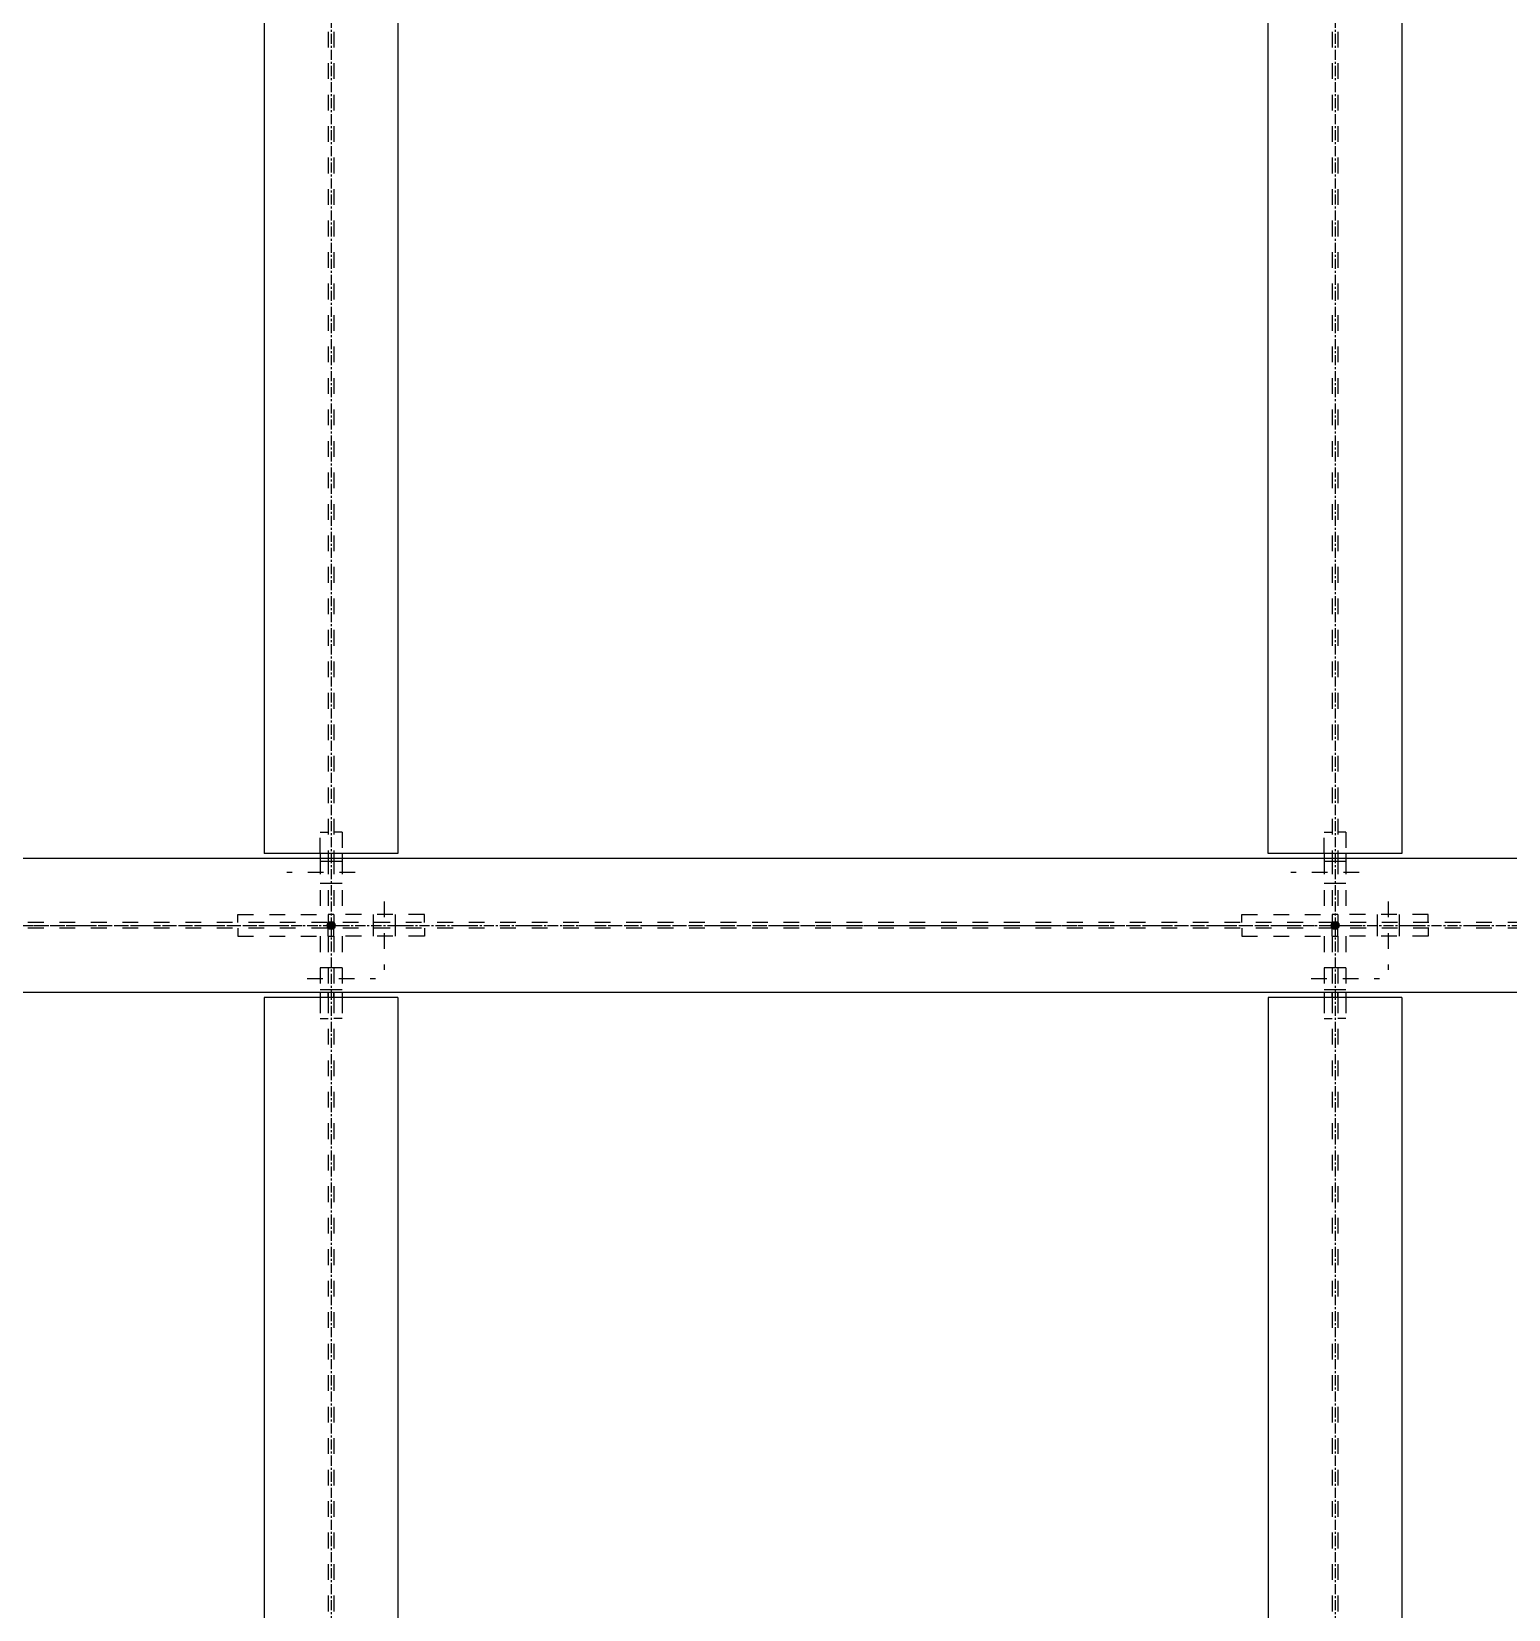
# Model space of a CAD drawing. Header units: inches. Extents: x 209270 to 234360, y -180214 to -150194.
# Drawn here: x 229325 to 231163, y -159116 to -157151 of the extents above; entities that cross this region are included whole.
import ezdxf

# ---------------------------------------------------------------- set-up
doc = ezdxf.new("R2010")
doc.units = ezdxf.units.IN
doc.header["$LTSCALE"] = 10
doc.header["$MEASUREMENT"] = 0
for name, pattern in [('CENTER', [2, 1.25, -0.25, 0.25, -0.25]), ('DXK_LINE_DOT2', [3.9198, 1.9599, -1.9599]), ('DXK_LINE_DOT5', [7.8785, 2.979, -0.9799, 0.9799, -0.9799, 0.9799, -0.9799])]:
    doc.linetypes.add(name, pattern=pattern)
for name, color, linetype in [('_STR_0', 2, 'Continuous'), ('_STR_1', 2, 'Continuous'), ('_STR_2', 2, 'Continuous'), ('_STR_4', 2, 'Continuous')]:
    doc.layers.add(name, color=color, linetype=linetype)

# ---------------------------------------------------------------- blocks, each defined once
blk = doc.blocks.new('GridLine-116860372-116906 - 114867')
at = {"layer": '_STR_2', "linetype": 'DXK_LINE_DOT5'}
blk.add_line((210782.4, -158264.2), (232759.1, -158264.2), dxfattribs=at)
blk = doc.blocks.new('Part-116860372-114980 - 114867')
at = {"layer": '_STR_1', "linetype": 'DXK_LINE_DOT2'}
for p, q in [((231848.4, -158260.6), (228796.8, -158260.6)), ((231848.4, -158267.7), (228796.8, -158267.7))]:
    blk.add_line(p, q, dxfattribs=at)
at = {"layer": '_STR_2', "linetype": 'Continuous'}
for p, q in [((231848.4, -158180.9), (228796.8, -158180.9)), ((228796.8, -158347.4), (231848.4, -158347.4))]:
    blk.add_line(p, q, dxfattribs=at)
at = {"layer": '_STR_4', "linetype": 'CENTER'}
blk.add_line((228447.6, -158264.2), (232197.6, -158264.2), dxfattribs=at)
blk = doc.blocks.new('Part-116860372-114978 - 114867')
at = {"layer": '_STR_4', "linetype": 'Continuous'}
for points in [[(230947.6, -154519.2, -1), (230947.6, -154509.2, -1)], [(230947.6, -158269.2, -1), (230947.6, -158259.2, -1)]]:
    blk.add_hatch(color=256, dxfattribs=at).paths.add_polyline_path(points)
at = {"layer": '_STR_1', "linetype": 'DXK_LINE_DOT2'}
for p, q in [((230944, -154527.7), (230944, -154597.4)), ((230944, -154527.7), (230951.1, -154527.7)), ((230951.1, -154527.7), (230951.1, -154597.4)), ((230944, -154603.7), (230944, -158174.7)), ((230951.1, -154603.7), (230951.1, -158174.7)), ((230944, -158180.9), (230944, -158250.6)), ((230951.1, -158180.9), (230951.1, -158250.6)), ((230951.1, -158250.6), (230944, -158250.6))]:
    blk.add_line(p, q, dxfattribs=at)
at = {"layer": '_STR_2', "linetype": 'Continuous'}
for p, q in [((230864.3, -158174.7), (230864.3, -154603.7)), ((230864.3, -154603.7), (231030.8, -154603.7)), ((230944, -154597.4), (230944, -154603.7)), ((230951.1, -154597.4), (230951.1, -154603.7)), ((231030.8, -154603.7), (231030.8, -158174.7)), ((231030.8, -158174.7), (230864.3, -158174.7)), ((230944, -158174.7), (230944, -158180.9)), ((230951.1, -158174.7), (230951.1, -158180.9))]:
    blk.add_line(p, q, dxfattribs=at)
at = {"layer": '_STR_4', "linetype": 'CENTER'}
blk.add_line((230947.6, -154514.2), (230947.6, -158264.2), dxfattribs=at)
at = {"layer": '_STR_4', "linetype": 'Continuous'}
for centre in [(230947.6, -154514.2), (230947.6, -158264.2)]:
    blk.add_circle(centre, 5, dxfattribs=at)
blk = doc.blocks.new('Part-116860372-115358 - 114867')
at = {"layer": '_STR_1', "linetype": 'DXK_LINE_DOT2'}
for p, q in [((230831.5, -158267.7), (230831.5, -158277.7)), ((230831.5, -158277.7), (230934, -158277.7)), ((230934, -158277.7), (230934, -158347.4)), ((230944, -158277.7), (230944, -158267.7)), ((230934, -158353.7), (230934, -158380.2)), ((230944, -158353.7), (230944, -158347.4)), ((230934, -158380.2), (230944, -158380.2))]:
    blk.add_line(p, q, dxfattribs=at)
at = {"layer": '_STR_2', "linetype": 'Continuous'}
blk.add_line((230934, -158347.4), (230934, -158353.7), dxfattribs=at)
blk = doc.blocks.new('Part-116860372-114977 - 114867')
at = {"layer": '_STR_4', "linetype": 'Continuous'}
for points in [[(229697.6, -154519.2, -1), (229697.6, -154509.2, -1)], [(229697.6, -158269.2, -1), (229697.6, -158259.2, -1)]]:
    blk.add_hatch(color=256, dxfattribs=at).paths.add_polyline_path(points)
at = {"layer": '_STR_1', "linetype": 'DXK_LINE_DOT2'}
for p, q in [((229694, -154527.7), (229694, -154597.4)), ((229694, -154527.7), (229701.1, -154527.7)), ((229701.1, -154527.7), (229701.1, -154597.4)), ((229694, -154603.7), (229694, -158174.7)), ((229701.1, -154603.7), (229701.1, -158174.7)), ((229694, -158180.9), (229694, -158250.6)), ((229701.1, -158180.9), (229701.1, -158250.6)), ((229701.1, -158250.6), (229694, -158250.6))]:
    blk.add_line(p, q, dxfattribs=at)
at = {"layer": '_STR_2', "linetype": 'Continuous'}
for p, q in [((229614.3, -154603.7), (229614.3, -158174.7)), ((229780.8, -154603.7), (229614.3, -154603.7)), ((229694, -154597.4), (229694, -154603.7)), ((229701.1, -154597.4), (229701.1, -154603.7)), ((229780.8, -154603.7), (229780.8, -158174.7)), ((229780.8, -158174.7), (229614.3, -158174.7)), ((229694, -158174.7), (229694, -158180.9)), ((229701.1, -158174.7), (229701.1, -158180.9))]:
    blk.add_line(p, q, dxfattribs=at)
at = {"layer": '_STR_4', "linetype": 'CENTER'}
blk.add_line((229697.6, -154514.2), (229697.6, -158264.2), dxfattribs=at)
at = {"layer": '_STR_4', "linetype": 'Continuous'}
for centre in [(229697.6, -154514.2), (229697.6, -158264.2)]:
    blk.add_circle(centre, 5, dxfattribs=at)
blk = doc.blocks.new('Part-116860372-115362 - 114867')
at = {"layer": '_STR_1', "linetype": 'DXK_LINE_DOT2'}
for p, q in [((230961.1, -158148.1), (230951.1, -158148.1)), ((230961.1, -158148.1), (230961.1, -158174.7)), ((230951.1, -158174.7), (230951.1, -158180.9)), ((230961.1, -158180.9), (230961.1, -158250.6)), ((230951.1, -158250.6), (230951.1, -158260.6)), ((231063.6, -158250.6), (230961.1, -158250.6)), ((231063.6, -158260.6), (231063.6, -158250.6))]:
    blk.add_line(p, q, dxfattribs=at)
at = {"layer": '_STR_2', "linetype": 'Continuous'}
blk.add_line((230961.1, -158174.7), (230961.1, -158180.9), dxfattribs=at)
blk = doc.blocks.new('Bolt-116860372-115382 - 114867')
at = {"layer": '_STR_1', "linetype": 'DXK_LINE_DOT2'}
for p, q in [((231013.6, -158234.4), (231013.6, -158319.4)), ((230999.9, -158250.6), (230999.9, -158260.6)), ((230999.9, -158260.6), (230999.9, -158267.7)), ((231027.4, -158250.6), (231027.4, -158260.6)), ((231027.4, -158260.6), (231027.4, -158267.7)), ((230999.9, -158267.7), (230999.9, -158277.7)), ((231027.4, -158267.7), (231027.4, -158277.7))]:
    blk.add_line(p, q, dxfattribs=at)
blk = doc.blocks.new('Part-116860372-115370 - 114867')
at = {"layer": '_STR_1', "linetype": 'DXK_LINE_DOT2'}
for p, q in [((229711.1, -158148.1), (229701.1, -158148.1)), ((229711.1, -158148.1), (229711.1, -158174.7)), ((229701.1, -158174.7), (229701.1, -158180.9)), ((229711.1, -158180.9), (229711.1, -158250.6)), ((229701.1, -158250.6), (229701.1, -158260.6)), ((229813.6, -158250.6), (229711.1, -158250.6)), ((229813.6, -158260.6), (229813.6, -158250.6))]:
    blk.add_line(p, q, dxfattribs=at)
at = {"layer": '_STR_2', "linetype": 'Continuous'}
blk.add_line((229711.1, -158174.7), (229711.1, -158180.9), dxfattribs=at)
blk = doc.blocks.new('Part-116860372-115000 - 114867')
at = {"layer": '_STR_4', "linetype": 'Continuous'}
for points in [[(229697.6, -158269.2, -1), (229697.6, -158259.2, -1)], [(229697.6, -160781.7, -1), (229697.6, -160771.7, -1)]]:
    blk.add_hatch(color=256, dxfattribs=at).paths.add_polyline_path(points)
at = {"layer": '_STR_1', "linetype": 'DXK_LINE_DOT2'}
for p, q in [((229694, -158277.7), (229694, -158347.4)), ((229694, -158277.7), (229701.1, -158277.7)), ((229701.1, -158277.7), (229701.1, -158347.4)), ((229694, -158353.7), (229694, -160666.9)), ((229701.1, -158353.7), (229701.1, -160666.9)), ((229614.3, -160673.1), (229614.3, -160762.5)), ((229694, -160673.1), (229694, -160762.5)), ((229701.1, -160762.5), (229701.1, -160673.1)), ((229780.8, -160673.1), (229780.8, -160762.5)), ((229614.3, -160762.5), (229780.8, -160762.5))]:
    blk.add_line(p, q, dxfattribs=at)
at = {"layer": '_STR_2', "linetype": 'Continuous'}
for p, q in [((229614.3, -158353.7), (229614.3, -160673.1)), ((229780.8, -158353.7), (229614.3, -158353.7)), ((229694, -158347.4), (229694, -158353.7)), ((229701.1, -158347.4), (229701.1, -158353.7)), ((229780.8, -158353.7), (229780.8, -160673.1)), ((229780.8, -160666.9), (229614.3, -160666.9)), ((229694, -160666.9), (229694, -160673.1)), ((229701.1, -160666.9), (229701.1, -160673.1))]:
    blk.add_line(p, q, dxfattribs=at)
at = {"layer": '_STR_4', "linetype": 'CENTER'}
blk.add_line((229697.6, -158264.2), (229697.6, -160776.7), dxfattribs=at)
at = {"layer": '_STR_4', "linetype": 'Continuous'}
for centre in [(229697.6, -158264.2), (229697.6, -160776.7)]:
    blk.add_circle(centre, 5, dxfattribs=at)
blk = doc.blocks.new('Part-116860372-115001 - 114867')
at = {"layer": '_STR_4', "linetype": 'Continuous'}
for points in [[(230947.6, -158269.2, -1), (230947.6, -158259.2, -1)], [(230947.6, -160781.7, -1), (230947.6, -160771.7, -1)]]:
    blk.add_hatch(color=256, dxfattribs=at).paths.add_polyline_path(points)
at = {"layer": '_STR_1', "linetype": 'DXK_LINE_DOT2'}
for p, q in [((230944, -158277.7), (230944, -158347.4)), ((230944, -158277.7), (230951.1, -158277.7)), ((230951.1, -158277.7), (230951.1, -158347.4)), ((230944, -158353.7), (230944, -160762.5)), ((230951.1, -158353.7), (230951.1, -160762.5)), ((230864.3, -160762.5), (230864.3, -160657.9)), ((230982.5, -160666.9), (230864.3, -160666.9)), ((231030.8, -160673.1), (231030.8, -160762.5)), ((231030.8, -160762.5), (230864.3, -160762.5))]:
    blk.add_line(p, q, dxfattribs=at)
at = {"layer": '_STR_2', "linetype": 'Continuous'}
for p, q in [((230864.3, -158353.7), (230864.3, -160657.9)), ((231030.8, -158353.7), (230864.3, -158353.7)), ((230944, -158347.4), (230944, -158353.7)), ((230951.1, -158347.4), (230951.1, -158353.7)), ((231030.8, -158353.7), (231030.8, -160673.1)), ((231030.8, -160666.9), (230982.5, -160666.9))]:
    blk.add_line(p, q, dxfattribs=at)
at = {"layer": '_STR_4', "linetype": 'CENTER'}
blk.add_line((230947.6, -158264.2), (230947.6, -160776.7), dxfattribs=at)
at = {"layer": '_STR_4', "linetype": 'Continuous'}
for centre in [(230947.6, -158264.2), (230947.6, -160776.7)]:
    blk.add_circle(centre, 5, dxfattribs=at)
blk = doc.blocks.new('Part-116860372-115357 - 114867')
at = {"layer": '_STR_1', "linetype": 'DXK_LINE_DOT2'}
for p, q in [((230951.1, -158277.7), (230951.1, -158267.7)), ((231063.6, -158277.7), (230961.1, -158277.7)), ((230961.1, -158277.7), (230961.1, -158347.4)), ((231063.6, -158267.7), (231063.6, -158277.7)), ((230951.1, -158353.7), (230951.1, -158347.4)), ((230961.1, -158353.7), (230961.1, -158380.2)), ((230961.1, -158380.2), (230951.1, -158380.2))]:
    blk.add_line(p, q, dxfattribs=at)
at = {"layer": '_STR_2', "linetype": 'Continuous'}
blk.add_line((230961.1, -158347.4), (230961.1, -158353.7), dxfattribs=at)
blk = doc.blocks.new('Bolt-116860372-115359 - 114867')
at = {"layer": '_STR_1', "linetype": 'DXK_LINE_DOT2'}
for p, q in [((230934, -158316.5), (230944, -158316.5)), ((230944, -158316.5), (230951.1, -158316.5)), ((230951.1, -158316.5), (230961.1, -158316.5)), ((230917.8, -158330.2), (231002.8, -158330.2)), ((230934, -158344), (230944, -158344)), ((230944, -158344), (230951.1, -158344)), ((230951.1, -158344), (230961.1, -158344))]:
    blk.add_line(p, q, dxfattribs=at)
blk = doc.blocks.new('Part-116860372-115361 - 114867')
at = {"layer": '_STR_1', "linetype": 'DXK_LINE_DOT2'}
for p, q in [((230934, -158174.7), (230934, -158148.1)), ((230934, -158148.1), (230944, -158148.1)), ((230934, -158180.9), (230934, -158250.6)), ((230944, -158174.7), (230944, -158180.9)), ((230831.5, -158260.6), (230831.5, -158250.6)), ((230831.5, -158250.6), (230934, -158250.6)), ((230944, -158250.6), (230944, -158260.6))]:
    blk.add_line(p, q, dxfattribs=at)
at = {"layer": '_STR_2', "linetype": 'Continuous'}
blk.add_line((230934, -158174.7), (230934, -158180.9), dxfattribs=at)
blk = doc.blocks.new('Bolt-116860372-115363 - 114867')
at = {"layer": '_STR_1', "linetype": 'DXK_LINE_DOT2'}
for p, q in [((230977.4, -158198.1), (230892.4, -158198.1)), ((230944, -158184.4), (230934, -158184.4)), ((230951.1, -158184.4), (230944, -158184.4)), ((230961.1, -158184.4), (230951.1, -158184.4)), ((230944, -158211.9), (230934, -158211.9)), ((230951.1, -158211.9), (230944, -158211.9)), ((230961.1, -158211.9), (230951.1, -158211.9))]:
    blk.add_line(p, q, dxfattribs=at)
blk = doc.blocks.new('Part-116860372-115365 - 114867')
at = {"layer": '_STR_1', "linetype": 'DXK_LINE_DOT2'}
for p, q in [((229701.1, -158277.7), (229701.1, -158267.7)), ((229813.6, -158277.7), (229711.1, -158277.7)), ((229711.1, -158277.7), (229711.1, -158347.4)), ((229813.6, -158267.7), (229813.6, -158277.7)), ((229701.1, -158353.7), (229701.1, -158347.4)), ((229711.1, -158353.7), (229711.1, -158380.2)), ((229711.1, -158380.2), (229701.1, -158380.2))]:
    blk.add_line(p, q, dxfattribs=at)
at = {"layer": '_STR_2', "linetype": 'Continuous'}
blk.add_line((229711.1, -158347.4), (229711.1, -158353.7), dxfattribs=at)
blk = doc.blocks.new('Part-116860372-115366 - 114867')
at = {"layer": '_STR_1', "linetype": 'DXK_LINE_DOT2'}
for p, q in [((229581.5, -158267.7), (229581.5, -158277.7)), ((229581.5, -158277.7), (229684, -158277.7)), ((229684, -158277.7), (229684, -158347.4)), ((229694, -158277.7), (229694, -158267.7)), ((229684, -158353.7), (229684, -158380.2)), ((229694, -158353.7), (229694, -158347.4)), ((229684, -158380.2), (229694, -158380.2))]:
    blk.add_line(p, q, dxfattribs=at)
at = {"layer": '_STR_2', "linetype": 'Continuous'}
blk.add_line((229684, -158347.4), (229684, -158353.7), dxfattribs=at)
blk = doc.blocks.new('Bolt-116860372-115367 - 114867')
at = {"layer": '_STR_1', "linetype": 'DXK_LINE_DOT2'}
for p, q in [((229684, -158316.5), (229694, -158316.5)), ((229694, -158316.5), (229701.1, -158316.5)), ((229701.1, -158316.5), (229711.1, -158316.5)), ((229667.8, -158330.2), (229752.8, -158330.2)), ((229684, -158344), (229694, -158344)), ((229694, -158344), (229701.1, -158344)), ((229701.1, -158344), (229711.1, -158344))]:
    blk.add_line(p, q, dxfattribs=at)
blk = doc.blocks.new('Part-116860372-115369 - 114867')
at = {"layer": '_STR_1', "linetype": 'DXK_LINE_DOT2'}
for p, q in [((229684, -158174.7), (229684, -158148.1)), ((229684, -158148.1), (229694, -158148.1)), ((229684, -158180.9), (229684, -158250.6)), ((229694, -158174.7), (229694, -158180.9)), ((229581.5, -158260.6), (229581.5, -158250.6)), ((229581.5, -158250.6), (229684, -158250.6)), ((229694, -158250.6), (229694, -158260.6))]:
    blk.add_line(p, q, dxfattribs=at)
at = {"layer": '_STR_2', "linetype": 'Continuous'}
blk.add_line((229684, -158174.7), (229684, -158180.9), dxfattribs=at)
blk = doc.blocks.new('Bolt-116860372-115371 - 114867')
at = {"layer": '_STR_1', "linetype": 'DXK_LINE_DOT2'}
for p, q in [((229727.4, -158198.1), (229642.4, -158198.1)), ((229694, -158184.4), (229684, -158184.4)), ((229701.1, -158184.4), (229694, -158184.4)), ((229711.1, -158184.4), (229701.1, -158184.4)), ((229694, -158211.9), (229684, -158211.9)), ((229701.1, -158211.9), (229694, -158211.9)), ((229711.1, -158211.9), (229701.1, -158211.9))]:
    blk.add_line(p, q, dxfattribs=at)
blk = doc.blocks.new('Bolt-116860372-115383 - 114867')
at = {"layer": '_STR_1', "linetype": 'DXK_LINE_DOT2'}
for p, q in [((229763.6, -158234.4), (229763.6, -158319.4)), ((229749.9, -158250.6), (229749.9, -158260.6)), ((229749.9, -158260.6), (229749.9, -158267.7)), ((229777.4, -158250.6), (229777.4, -158260.6)), ((229777.4, -158260.6), (229777.4, -158267.7)), ((229749.9, -158267.7), (229749.9, -158277.7)), ((229777.4, -158267.7), (229777.4, -158277.7))]:
    blk.add_line(p, q, dxfattribs=at)

msp = doc.modelspace()

# ---------------------------------------------------------------- block references
at = {"layer": '_STR_0', "zscale": 0.8}
for name in ['Part-116860372-114977 - 114867', 'Part-116860372-114978 - 114867', 'GridLine-116860372-116906 - 114867', 'Part-116860372-115369 - 114867', 'Part-116860372-115370 - 114867', 'Part-116860372-115361 - 114867', 'Part-116860372-115362 - 114867', 'Part-116860372-114980 - 114867', 'Bolt-116860372-115371 - 114867', 'Bolt-116860372-115363 - 114867', 'Bolt-116860372-115383 - 114867', 'Bolt-116860372-115382 - 114867', 'Part-116860372-115000 - 114867', 'Part-116860372-115001 - 114867', 'Part-116860372-115366 - 114867', 'Part-116860372-115365 - 114867', 'Part-116860372-115358 - 114867', 'Part-116860372-115357 - 114867', 'Bolt-116860372-115367 - 114867', 'Bolt-116860372-115359 - 114867']:
    msp.add_blockref(name, (0, 0), dxfattribs=at)

doc.saveas('drawing.dxf')
